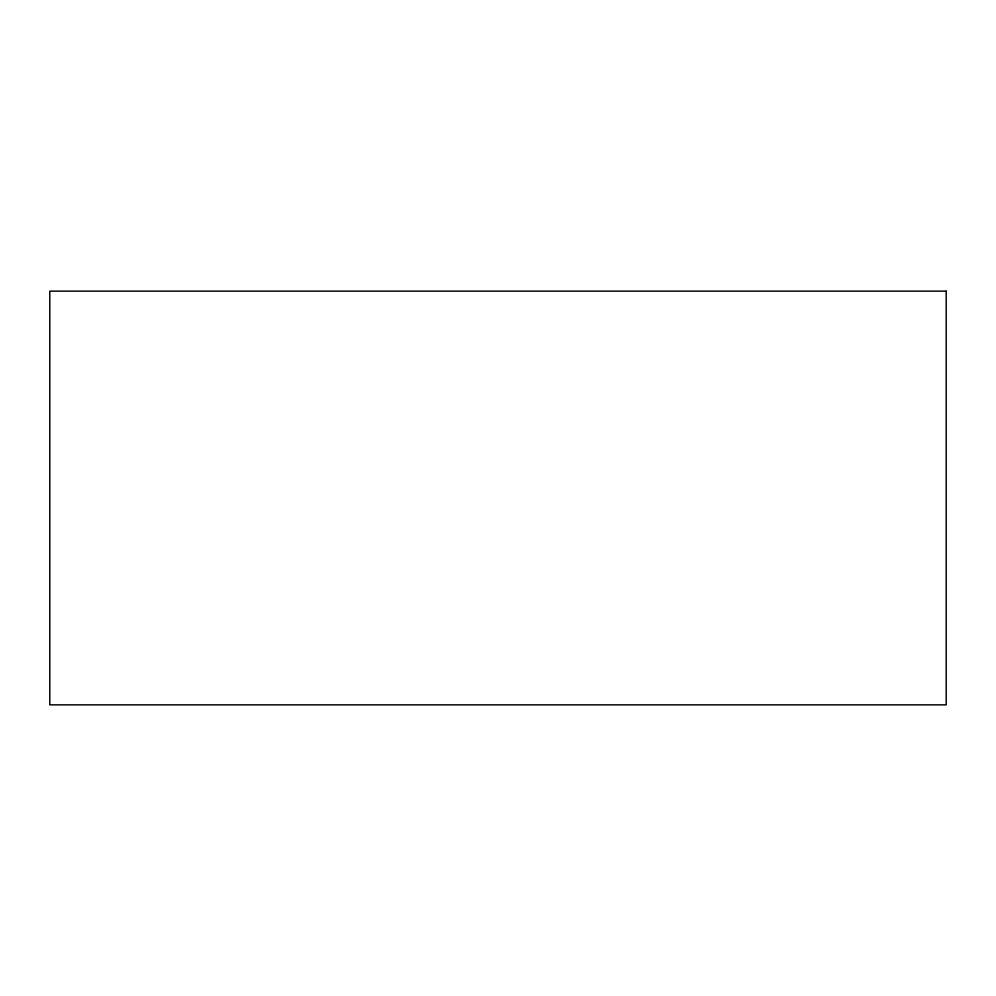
<?xml version="1.0" encoding="UTF-8"?>
<svg xmlns="http://www.w3.org/2000/svg" width="996" height="996" viewBox="0 0 996 996"><rect width="100%" height="100%" fill="white"/><g stroke="black" fill="none" stroke-linecap="round" stroke-linejoin="round"><path stroke-width="1.49" d="M946.2 291.143L49.8 291.143L49.8 704.857L946.2 704.857L946.2 291.143"/></g></svg>
